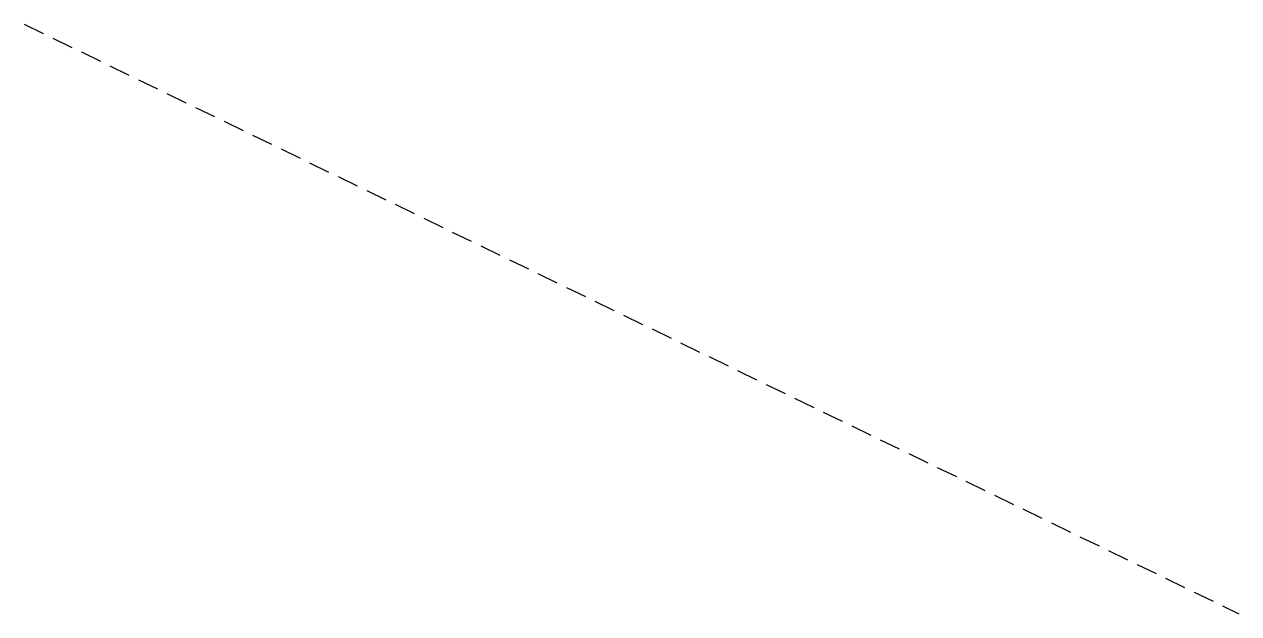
# Model space of a CAD drawing. Units: millimetres on the paper. Extents: x -23 to 92, y -8 to 48.
import ezdxf

# ---------------------------------------------------------------- set-up
doc = ezdxf.new("R2010")
doc.units = ezdxf.units.MM
doc.linetypes.add('DASHED2', pattern=[3, 2, -1])
doc.layers.add('0-5', color=3, linetype='DASHED2')

msp = doc.modelspace()

# ---------------------------------------------------------------- linework, layer by layer
at = {"layer": '0-5'}
msp.add_line((-23.125, 47.5), (91.75, -8.25), dxfattribs=at)

doc.saveas('drawing.dxf')
